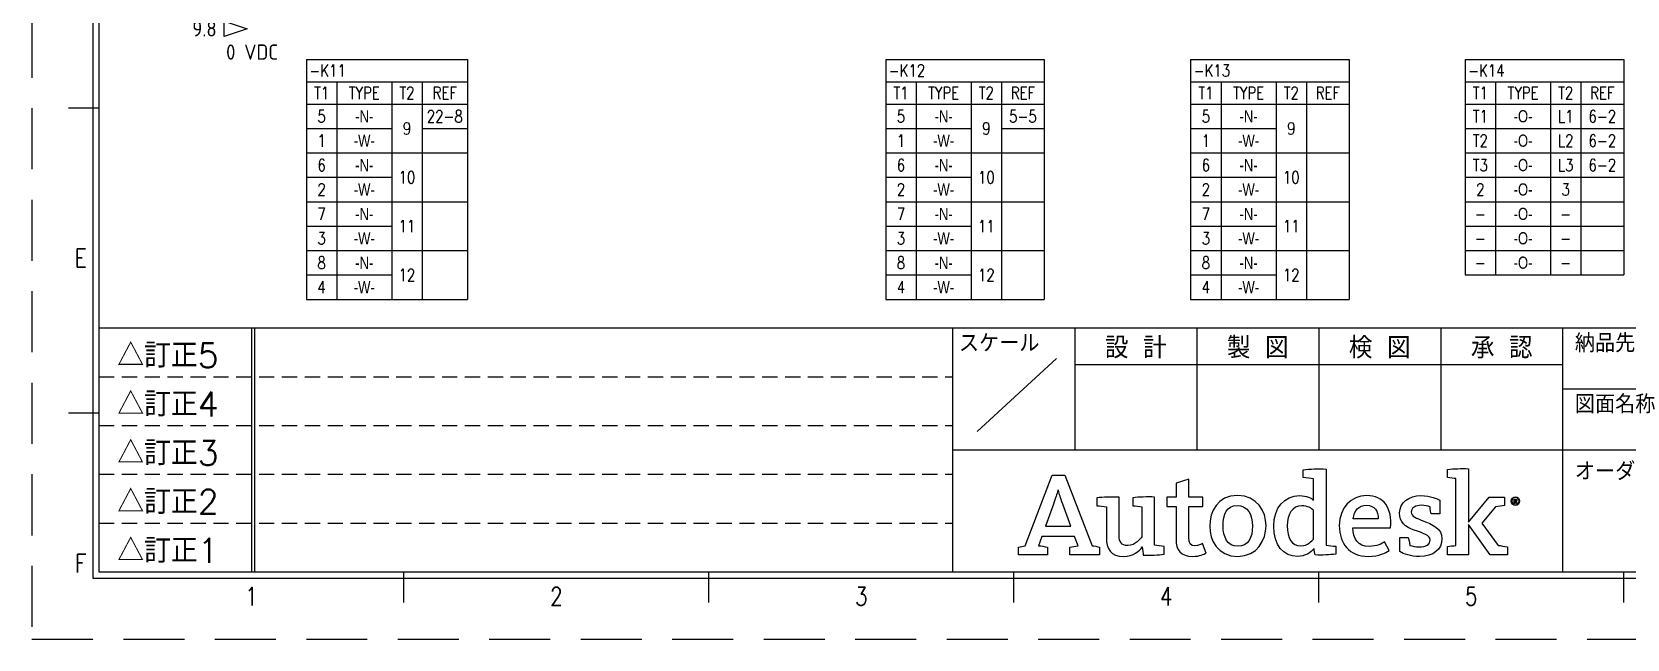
# Model space of a CAD drawing. Header units: millimetres. Extents: x 0 to 420, y 0 to 297.
# Drawn here: x 0 to 261.6, y 0 to 99.5 of the extents above; entities that cross this region are included whole.
import ezdxf
from ezdxf.enums import TextEntityAlignment as Align

# ---------------------------------------------------------------- set-up
doc = ezdxf.new("R2010")
doc.units = ezdxf.units.MM
doc.header["$LTSCALE"] = 10
doc.linetypes.add('DASHEDX2', pattern=[1.5, 1, -0.5])
doc.linetypes.add('HIDDEN', pattern=[0.375, 0.25, -0.125])
doc.layers.get('0').update_dxf_attribs({"linetype": 'CONTINUOUS'})
for name, color, linetype in [('COMMENT', 4, 'CONTINUOUS'), ('DESC', 150, 'CONTINUOUS'), ('HIDDEN', 7, 'HIDDEN'), ('LAYER_1', 160, 'CONTINUOUS'), ('MISC', 7, 'CONTINUOUS'), ('SYMS', 7, 'CONTINUOUS'), ('TITLE', 4, 'CONTINUOUS'), ('WIREREF_DEST', 52, 'CONTINUOUS'), ('XREF', 7, 'CONTINUOUS'), ('ZUWAKU', 7, 'CONTINUOUS')]:
    doc.layers.add(name, color=color, linetype=linetype)
doc.styles.get("Standard").update_dxf_attribs({"font": 'romans', "width": 0.8, "bigfont": 'extfont'})
doc.styles.add('WD_IEC', font='isocp2.shx', dxfattribs={"width": 0.9, "height": 4, "bigfont": 'extfont2.shx'})

# ---------------------------------------------------------------- blocks, each defined once
blk = doc.blocks.new('JIS_tblock_a3(L)')
at = {"layer": 'HIDDEN'}
for p, q in [((-398, 32), (-258, 32)), ((-398, 24), (-258, 24)), ((-398, 16), (-258, 16)), ((-398, 8), (-258, 8))]:
    blk.add_line(p, q, dxfattribs=at)
at = {"layer": 'ZUWAKU'}
for p, q in [((-398, 40), (0, 40)), ((-398, 40), (-398, 0)), ((-373, 40), (-373, 0)), ((-372.5, 40), (-372.5, 0)), ((-258, 0), (-258, 40)), ((-238, 40), (-238, 20)), ((-218, 40), (-218, 20)), ((-198, 40), (-198, 20)), ((-178, 40), (-178, 20)), ((-158, 0), (-158, 40)), ((-241, 35), (-254, 23)), ((-238, 34), (-158, 34)), ((-158, 30), (0, 30)), ((-258, 20), (-158, 20)), ((-158, 20), (0, 20)), ((-398, 0), (0, 0))]:
    blk.add_line(p, q, dxfattribs=at)
at = {"layer": 'TITLE'}
for tag, p, height in [('REVINFO51', (-370, 34), 3), ('ORDER2', (-139, 32.5), 5), ('REVINFO41', (-370, 26), 3), ('INFO1', (-139, 22.5), 5), ('SCALE0', (-247.5, 23), 3), ('REVINFO31', (-370, 18), 3), ('REVINFO21', (-370, 10), 3), ('ORDER1', (-136, 6), 5), ('REVINFO11', (-370, 2), 3)]:
    blk.add_attdef(tag, p, '', height=height, dxfattribs=at)
for tag, p in [('REVDATEY5', (-306, 34)), ('REVDATEM5', (-298, 34)), ('REVDATED5', (-290, 34)), ('REVDESIGN5', (-260, 34)), ('SCALE1', (-251, 29)), ('REVDATEY4', (-306, 26)), ('REVDATEM4', (-298, 26)), ('REVDATED4', (-290, 26)), ('REVDESIGN4', (-260, 26)), ('REVDATEY3', (-306, 18)), ('REVDATEM3', (-298, 18)), ('REVDATED3', (-290, 18)), ('REVDESIGN3', (-260, 18)), ('REVDATEY2', (-306, 10)), ('REVDATEM2', (-298, 10)), ('REVDATED2', (-290, 10)), ('REVDESIGN2', (-260, 10)), ('REVDATEY1', (-306, 2)), ('REVDATEM1', (-298, 2)), ('REVDATED1', (-290, 2)), ('REVDESIGN1', (-260, 2))]:
    blk.add_attdef(tag, text='', height=3, dxfattribs=at).set_placement(p, align=Align.RIGHT)
for tag, height, p in [('DESIGN1', 3, (-228, 27)), ('DESIGN2', 3, (-208, 27)), ('DESIGN3', 3, (-188, 27)), ('DESIGN4', 3, (-168, 27)), ('FILENAME0', 5, (-47.8, 25)), ('PAGE0', 3, (-10.3, 8.6))]:
    blk.add_attdef(tag, text='', height=height, dxfattribs=at).set_placement(p, align=Align.MIDDLE)
at = {"layer": 'TITLE', "flags": 1}
blk.add_attdef('LPAGE0', text='', height=3, dxfattribs=at).set_placement((-11, 3), align=Align.CENTER)
for tag, p in [('TYPE0', (-398, 0)), ('ORDER3', (-398, 0)), ('ORDER4', (-398, 0)), ('ORDER5', (-398, 0)), ('ORDER6', (-398, 0)), ('ORDER7', (-398, 0)), ('ORDER8', (-398, 0)), ('ORDER9', (-398, 0)), ('ORDER10', (-398, 0)), ('ORDER11', (-398, 0)), ('ORDER12', (-398, 0)), ('ORDER13', (-398, 0)), ('ORDER14', (-398, 0)), ('ORDER15', (-398, 0)), ('ORDER16', (-398, 0)), ('ORDER17', (-398, 0)), ('ORDER18', (-398, 0)), ('ORDER19', (-398, 0)), ('ORDER20', (-398, 0)), ('ORDER21', (-398, 0)), ('ORDER22', (-398, 0)), ('ORDER23', (-398, 0)), ('SCALETYPE0', (-398, 0)), ('DATEY1', (-398, 0)), ('DATEM1', (-398, 0)), ('DATED1', (-398, 0)), ('DATEY2', (-398, 0)), ('DATEM2', (-398, 0)), ('DATED2', (-398, 0)), ('BANNAME0', (-398, 0)), ('INFO3', (-398, 0)), ('INFO4', (-398, 0)), ('INFO5', (-398, 0)), ('INFO6', (-398, 0)), ('INFO7', (-398, 0)), ('INFO8', (-398, 0)), ('INFO9', (-398, 0)), ('INFO10', (-398, 0)), ('INFO11', (-398, 0)), ('INFO12', (-398, 0)), ('INFO13', (-398, 0)), ('INFO14', (-398, 0)), ('INFO15', (-398, 0)), ('INFO16', (-398, 0)), ('INFO17', (-398, 0)), ('INFO18', (-398, 0)), ('INFO19', (-398, 0)), ('INFO20', (-398, 0)), ('INFO21', (-398, 0)), ('INFO22', (-398, 0)), ('INFO23', (-398, 0)), ('INFO24', (-398, 0)), ('DATEY3', (-398, 0)), ('DATEM3', (-398, 0)), ('DATED3', (-398, 0)), ('DATEY4', (-398, 0)), ('DATEM4', (-398, 0)), ('DATED4', (-398, 0)), ('DATEY5', (-398, 0)), ('DATEM5', (-398, 0)), ('DATED5', (-398, 0)), ('DATEY6', (-398, 0)), ('DATEM6', (-398, 0)), ('DATED6', (-398, 0)), ('REFERENCETYPE0', (-398, 0)), ('INFO2', (-397.7, 0))]:
    blk.add_attdef(tag, p, '', height=3, dxfattribs=at)
at = {"layer": 'TITLE', "width": 0.8, "flags": 1}
for tag in ['REVINFO12', 'REVINFO13', 'REVINFO22', 'REVINFO23', 'REVINFO32', 'REVINFO33', 'REVINFO42', 'REVINFO43', 'REVINFO52', 'REVINFO53', 'REVINFO61', 'REVINFO62', 'REVINFO63', 'REVINFO71', 'REVINFO72', 'REVINFO73', 'REVINFO81', 'REVINFO82', 'REVINFO83', 'REVDESIGN6', 'REVDESIGN7', 'REVDESIGN8', 'REVDATEY6', 'REVDATEM6', 'REVDATED6', 'REVDATEY7', 'REVDATEM7', 'REVDATED7', 'REVDATEY8', 'REVDATEM8', 'REVDATED8']:
    blk.add_attdef(tag, (-398, 0), '', height=3, dxfattribs=at)
at = {"layer": 'TITLE', "flags": 1}
blk.add_attdef('PAPER0', text='', height=1, dxfattribs=at).set_placement((-3, -1), align=Align.TOP_RIGHT)
at = {"layer": 'ZUWAKU'}
for s, height, p in [('納品先', 3, (-156, 36)), ('△訂正5', 4, (-395, 33.5)), ('スケール', 3, (-257, 36)), ('△訂正4', 4, (-395, 25.5)), ('図面名称', 3, (-156, 26)), ('△訂正3', 4, (-395, 17.5)), ('オーダー番号', 3, (-156, 15)), ('△訂正2', 4, (-395, 9.5)), ('△訂正1', 4, (-395, 1.5))]:
    blk.add_text(s, height=height, dxfattribs=at).set_placement(p)
for s, p in [('設 計', (-228, 35)), ('製 図', (-208, 35)), ('検 図', (-188, 35)), ('承 認', (-168, 35))]:
    blk.add_text(s, height=3.5, dxfattribs=at).set_placement(p, align=Align.CENTER)
blk = doc.blocks.new('AI9-BLK2')
at = {"layer": 'LAYER_1', "color": 7}
blk.add_circle((0, 0), 2.03, dxfattribs=at)
blk.add_open_spline([(1.73, 0), (1.73, -1.02), (0.99, -1.75), (-0.01, -1.75), (-0.99, -1.75), (-1.73, -1.02), (-1.73, 0), (-1.73, 1.01), (-0.99, 1.75), (-0.01, 1.75), (0.99, 1.75), (1.73, 1.01), (1.73, 0)], degree=3, knots=[0, 0, 0, 0, 1, 1, 1, 2, 2, 2, 3, 3, 3, 4, 4, 4, 4], dxfattribs=at)
blk = doc.blocks.new('AI9-BLK1')
at = {"layer": 'LAYER_1', "color": 7}
for points, knots in [([(0.67, -1.05), (0.67, -1.05), (0.18, -0.36), (0.18, -0.36), (0.09, -0.24), (0.03, -0.15), (-0.06, -0.08), (0.29, -0.04), (0.5, 0.15), (0.5, 0.46), (0.5, 0.77), (0.28, 1.05), (-0.15, 1.05), (-0.15, 1.05), (-0.84, 1.05), (-0.84, 1.05), (-0.84, 1.05), (-0.84, -1.05), (-0.84, -1.05), (-0.84, -1.05), (-0.54, -1.05), (-0.54, -1.05), (-0.54, -1.05), (-0.54, -0.11), (-0.54, -0.11), (-0.37, -0.11), (-0.31, -0.16), (-0.2, -0.31), (-0.2, -0.31), (0.3, -1.05), (0.3, -1.05), (0.3, -1.05), (0.67, -1.05), (0.67, -1.05)], [0, 0, 0, 0, 1, 1, 1, 2, 2, 2, 3, 3, 3, 4, 4, 4, 5, 5, 5, 6, 6, 6, 7, 7, 7, 8, 8, 8, 9, 9, 9, 10, 10, 10, 11, 11, 11, 11]), ([(0.17, 0.46), (0.17, 0.16), (-0.08, 0.13), (-0.32, 0.13), (-0.32, 0.13), (-0.54, 0.13), (-0.54, 0.13), (-0.54, 0.13), (-0.54, 0.79), (-0.54, 0.79), (-0.54, 0.79), (-0.22, 0.79), (-0.22, 0.79), (0.06, 0.79), (0.17, 0.66), (0.17, 0.46)], [0, 0, 0, 0, 1, 1, 1, 2, 2, 2, 3, 3, 3, 4, 4, 4, 5, 5, 5, 5])]:
    blk.add_open_spline(points, degree=3, knots=knots, dxfattribs=at)
blk = doc.blocks.new('JIS_LOGO_BLOCK')
for points, knots in [([(50.45, 1.6), (50.43, 1.84), (50.42, 2.1), (50.42, 2.37), (50.42, 2.37), (50.42, 14.08), (50.42, 14.08), (49.17, 14.14), (47.76, 14.07), (46.66, 13.95), (46.66, 13.95), (46.66, 12.67), (46.66, 12.67), (47.23, 12.63), (47.87, 12.55), (48.34, 12.48), (48.34, 12.48), (48.34, 12.48), (48.34, 12.48), (48.34, 12.48), (48.34, 8.98), (48.34, 8.98), (47.99, 9.28), (47.3, 9.73), (46.05, 9.73), (43.64, 9.73), (41.83, 7.75), (41.83, 4.73), (41.83, 1.55), (43.4, -0.24), (45.73, -0.24), (47.01, -0.24), (47.87, 0.37), (48.44, 1.06), (48.46, 0.73), (48.56, 0.22), (48.64, 0), (49.8, -0.06), (50.99, 0.02), (52.01, 0.14), (52.01, 0.14), (52.01, 1.41), (52.01, 1.41), (51.51, 1.45), (50.9, 1.53), (50.45, 1.6)], [0, 0, 0, 0, 1, 1, 1, 2, 2, 2, 3, 3, 3, 4, 4, 4, 5, 5, 5, 6, 6, 6, 7, 7, 7, 8, 8, 8, 9, 9, 9, 10, 10, 10, 11, 11, 11, 12, 12, 12, 13, 13, 13, 14, 14, 14, 15, 15, 15, 15]), ([(78.65, 1.57), (78.65, 1.57), (75.95, 5.22), (75.95, 5.22), (75.95, 5.22), (78.18, 7.89), (78.18, 7.89), (78.64, 7.93), (79.3, 8), (79.69, 8.1), (79.69, 8.1), (79.69, 9.49), (79.69, 9.49), (79.69, 9.49), (77.16, 9.49), (77.16, 9.49), (77.16, 9.49), (73.79, 5.35), (73.79, 5.35), (73.79, 5.35), (73.79, 14.12), (73.79, 14.12), (72.64, 14.18), (71.38, 14.12), (70.34, 14.02), (70.34, 14.02), (70.34, 12.67), (70.34, 12.67), (70.82, 12.63), (71.33, 12.56), (71.71, 12.5), (71.71, 12.5), (71.71, 1.55), (71.71, 1.55), (71.24, 1.51), (70.76, 1.44), (70.32, 1.36), (70.32, 1.36), (70.32, 0), (70.32, 0), (70.32, 0), (73.79, 0), (73.79, 0), (73.79, 0), (73.79, 4.96), (73.79, 4.96), (73.79, 4.96), (77.34, 0), (77.34, 0), (77.34, 0), (80.14, 0), (80.14, 0), (80.14, 0), (80.14, 1.31), (80.14, 1.31), (79.61, 1.43), (79.08, 1.51), (78.65, 1.57)], [0, 0, 0, 0, 1, 1, 1, 2, 2, 2, 3, 3, 3, 4, 4, 4, 5, 5, 5, 6, 6, 6, 7, 7, 7, 8, 8, 8, 9, 9, 9, 10, 10, 10, 11, 11, 11, 12, 12, 12, 13, 13, 13, 14, 14, 14, 15, 15, 15, 16, 16, 16, 17, 17, 17, 18, 18, 18, 19, 19, 19, 19]), ([(12.07, 1.49), (12.07, 1.49), (7.57, 13.06), (7.57, 13.06), (7.57, 13.06), (5.51, 13.06), (5.51, 13.06), (5.51, 13.06), (1.1, 1.49), (1.1, 1.49), (0.75, 1.45), (0.31, 1.37), (0, 1.28), (0, 1.28), (0, 0), (0, 0), (0, 0), (4.71, 0), (4.71, 0), (4.71, 0), (4.71, 1.28), (4.71, 1.28), (4.26, 1.37), (3.73, 1.47), (3.25, 1.51), (3.25, 1.51), (3.8, 3.02), (3.8, 3.02), (3.8, 3.02), (9.18, 3.02), (9.18, 3.02), (9.18, 3.02), (9.74, 1.49), (9.74, 1.49), (9.26, 1.45), (8.84, 1.37), (8.4, 1.28), (8.4, 1.28), (8.4, 0), (8.4, 0), (8.4, 0), (13.27, 0), (13.27, 0), (13.27, 0), (13.27, 1.28), (13.27, 1.28), (12.99, 1.35), (12.34, 1.49), (12.07, 1.49)], [0, 0, 0, 0, 1, 1, 1, 2, 2, 2, 3, 3, 3, 4, 4, 4, 5, 5, 5, 6, 6, 6, 7, 7, 7, 8, 8, 8, 9, 9, 9, 10, 10, 10, 11, 11, 11, 12, 12, 12, 13, 13, 13, 14, 14, 14, 15, 15, 15, 16, 16, 16, 16]), ([(4.4, 4.74), (4.4, 4.74), (5.71, 8.34), (5.71, 8.34), (6.1, 9.42), (6.24, 9.89), (6.45, 10.59), (6.45, 10.59), (6.49, 10.59), (6.49, 10.59), (6.71, 9.91), (6.84, 9.44), (7.24, 8.34), (7.24, 8.34), (8.54, 4.74), (8.54, 4.74), (8.54, 4.74), (4.4, 4.74), (4.4, 4.74)], [0, 0, 0, 0, 1, 1, 1, 2, 2, 2, 3, 3, 3, 4, 4, 4, 5, 5, 5, 6, 6, 6, 6]), ([(24.28, 7.91), (24.28, 7.91), (24.28, 9.49), (24.28, 9.49), (24.28, 9.49), (25.81, 9.49), (25.81, 9.49), (25.81, 9.49), (25.81, 11.77), (25.81, 11.77), (25.81, 11.77), (27.89, 12.43), (27.89, 12.43), (27.89, 12.43), (27.89, 9.49), (27.89, 9.49), (27.89, 9.49), (30.19, 9.49), (30.19, 9.49), (30.19, 9.49), (30.19, 7.91), (30.19, 7.91), (30.19, 7.91), (27.89, 7.91), (27.89, 7.91), (27.89, 7.91), (27.89, 2.86), (27.89, 2.86), (27.89, 1.92), (28.15, 1.49), (28.91, 1.49), (29.48, 1.49), (29.99, 1.77), (30.17, 1.88), (30.17, 1.88), (30.76, 0.31), (30.76, 0.31), (30.41, 0.12), (29.66, -0.24), (28.54, -0.24), (26.6, -0.24), (25.81, 0.82), (25.81, 2.53), (25.81, 2.53), (25.81, 7.91), (25.81, 7.91), (25.81, 7.91), (24.28, 7.91), (24.28, 7.91)], [0, 0, 0, 0, 1, 1, 1, 2, 2, 2, 3, 3, 3, 4, 4, 4, 5, 5, 5, 6, 6, 6, 7, 7, 7, 8, 8, 8, 9, 9, 9, 10, 10, 10, 11, 11, 11, 12, 12, 12, 13, 13, 13, 14, 14, 14, 15, 15, 15, 16, 16, 16, 16]), ([(20.45, -0.02), (20.4, 0.22), (20.3, 0.88), (20.28, 1.31), (19.81, 0.69), (18.83, -0.25), (17.22, -0.25), (15.16, -0.25), (14.39, 1.08), (14.39, 2.77), (14.39, 2.77), (14.39, 7.87), (14.39, 7.87), (13.92, 7.94), (13.29, 8.02), (12.8, 8.06), (12.8, 8.06), (12.8, 9.36), (12.8, 9.36), (13.82, 9.46), (15.22, 9.53), (16.47, 9.47), (16.47, 9.47), (16.47, 3.2), (16.47, 3.2), (16.47, 2.14), (16.85, 1.53), (17.92, 1.53), (19.12, 1.53), (20.02, 2.71), (20.22, 2.96), (20.22, 2.96), (20.22, 7.89), (20.22, 7.89), (19.81, 7.94), (19.22, 8.02), (18.73, 8.06), (18.73, 8.06), (18.73, 9.36), (18.73, 9.36), (19.75, 9.49), (21.1, 9.53), (22.3, 9.49), (22.3, 9.49), (22.3, 1.59), (22.3, 1.59), (22.75, 1.51), (23.36, 1.43), (23.87, 1.39), (23.87, 1.39), (23.87, 0.12), (23.87, 0.12), (22.87, 0), (21.59, -0.08), (20.45, -0.02)], [0, 0, 0, 0, 1, 1, 1, 2, 2, 2, 3, 3, 3, 4, 4, 4, 5, 5, 5, 6, 6, 6, 7, 7, 7, 8, 8, 8, 9, 9, 9, 10, 10, 10, 11, 11, 11, 12, 12, 12, 13, 13, 13, 14, 14, 14, 15, 15, 15, 16, 16, 16, 17, 17, 17, 18, 18, 18, 18]), ([(35.92, -0.24), (32.64, -0.24), (31.33, 2.39), (31.33, 4.73), (31.33, 7.06), (32.6, 9.73), (35.88, 9.73), (39.14, 9.73), (40.57, 7.12), (40.57, 4.79), (40.57, 2.47), (39.18, -0.24), (35.92, -0.24)], [0, 0, 0, 0, 1, 1, 1, 2, 2, 2, 3, 3, 3, 4, 4, 4, 4]), ([(35.84, 8.1), (34.15, 8.1), (33.53, 6.67), (33.53, 4.79), (33.53, 2.9), (34.25, 1.41), (35.94, 1.41), (37.65, 1.41), (38.35, 2.82), (38.35, 4.73), (38.35, 6.61), (37.55, 8.1), (35.84, 8.1)], [0, 0, 0, 0, 1, 1, 1, 2, 2, 2, 3, 3, 3, 4, 4, 4, 4]), ([(48.34, 2.61), (48.11, 2.3), (47.38, 1.49), (46.3, 1.49), (44.73, 1.49), (44.05, 2.79), (44.05, 4.75), (44.05, 6.73), (44.89, 8.04), (46.42, 8.04), (47.42, 8.04), (47.97, 7.65), (48.34, 7.32), (48.34, 7.32), (48.34, 2.61), (48.34, 2.61)], [0, 0, 0, 0, 1, 1, 1, 2, 2, 2, 3, 3, 3, 4, 4, 4, 5, 5, 5, 5]), ([(57.47, 1.39), (58.78, 1.39), (59.59, 1.88), (60.02, 2.14), (60.02, 2.14), (60.74, 0.71), (60.74, 0.71), (60.19, 0.37), (59.17, -0.24), (57.33, -0.24), (54.23, -0.24), (52.58, 1.88), (52.58, 4.81), (52.58, 7.71), (54.49, 9.73), (57.07, 9.73), (59.86, 9.73), (61.29, 7.71), (61, 4.43), (61, 4.43), (54.78, 4.43), (54.78, 4.43), (54.88, 2.71), (55.66, 1.39), (57.47, 1.39)], [0, 0, 0, 0, 1, 1, 1, 2, 2, 2, 3, 3, 3, 4, 4, 4, 5, 5, 5, 6, 6, 6, 7, 7, 7, 8, 8, 8, 8]), ([(58.98, 5.92), (58.94, 7.12), (58.43, 8.14), (57.04, 8.14), (55.76, 8.14), (55.05, 7.28), (54.84, 5.92), (54.84, 5.92), (58.98, 5.92), (58.98, 5.92)], [0, 0, 0, 0, 1, 1, 1, 2, 2, 2, 3, 3, 3, 3]), ([(66.3, 5.61), (65.23, 6.03), (64.39, 6.28), (64.39, 7.03), (64.39, 7.74), (65.1, 8.14), (66.04, 8.14), (66.57, 8.14), (67.08, 8.04), (67.47, 7.9), (67.52, 7.5), (67.57, 6.89), (67.66, 6.72), (67.66, 6.72), (69.04, 6.72), (69.04, 6.72), (69.04, 6.72), (69.04, 8.96), (69.04, 8.96), (68.66, 9.19), (67.59, 9.73), (65.96, 9.73), (63.94, 9.73), (62.47, 8.56), (62.47, 6.88), (62.47, 5.37), (63.41, 4.59), (64.85, 4.08), (66.31, 3.56), (67.46, 3.2), (67.46, 2.46), (67.46, 1.74), (66.85, 1.32), (65.63, 1.32), (65.13, 1.32), (64.51, 1.42), (64.13, 1.56), (64.07, 2.01), (63.98, 2.69), (63.88, 2.87), (63.88, 2.87), (62.51, 2.87), (62.51, 2.87), (62.51, 2.87), (62.51, 0.55), (62.51, 0.55), (62.51, 0.55), (62.51, 0.55), (62.51, 0.55), (63.11, 0.16), (64.28, -0.26), (65.76, -0.26), (68, -0.26), (69.42, 0.88), (69.42, 2.68), (69.42, 4.29), (67.84, 5.01), (66.3, 5.61)], [0, 0, 0, 0, 1, 1, 1, 2, 2, 2, 3, 3, 3, 4, 4, 4, 5, 5, 5, 6, 6, 6, 7, 7, 7, 8, 8, 8, 9, 9, 9, 10, 10, 10, 11, 11, 11, 12, 12, 12, 13, 13, 13, 14, 14, 14, 15, 15, 15, 16, 16, 16, 17, 17, 17, 18, 18, 18, 19, 19, 19, 19])]:
    blk.add_open_spline(points, degree=3, knots=knots)
at = {"xscale": 0.342899999999986, "yscale": 0.342899999999986, "zscale": 0.342899999999986}
for name, p in [('AI9-BLK2', (81.46, 8.8)), ('AI9-BLK1', (81.53, 8.8))]:
    blk.add_blockref(name, p, dxfattribs=at)
blk = doc.blocks.new('HA1D3')
blk.add_lwpolyline([(0, 0), (-3.75, -1.25), (-3.75, 1.25)], close=True)
at = {"style": 'WD_IEC', "flags": 1}
blk.add_attdef('SIGCODE', text='', height=1, dxfattribs=at).set_placement((-2.5, 1.8), align=Align.RIGHT)
at = {"style": 'WD_IEC'}
for tag, p, height, flags in [('WIRENO', (1.25, 1), 2.5, 8), ('X1TERM01', (0, 0), 0.32, 1)]:
    blk.add_attdef(tag, p, '', height=height, dxfattribs=dict(at, flags=flags))
blk.add_attdef('XREF', text='', height=2.5, dxfattribs=at).set_placement((-5, 0), align=Align.MIDDLE_RIGHT)
blk.add_attdef('DESC1', text='', height=2.5, dxfattribs=at).set_placement((1.25, -1), align=Align.TOP_LEFT)
blk = doc.blocks.new('JIS_border_a3(L)')
at = {"layer": 'ZUWAKU', "color": 5, "linetype": 'DASHEDX2'}
for p, q in [((0, 297), (0, 0)), ((0, 0), (420, 0))]:
    blk.add_line(p, q, dxfattribs=at)
at = {"layer": 'ZUWAKU', "color": 5}
for p, q in [((10, 287), (10, 10)), ((11, 286), (11, 11)), ((11, 11), (409, 11)), ((10, 10), (410, 10))]:
    blk.add_line(p, q, dxfattribs=at)
at = {"layer": 'ZUWAKU'}
for p, q in [((11, 87), (6, 87)), ((11, 37), (6, 37)), ((61, 6), (61, 11)), ((111, 6), (111, 11)), ((161, 6), (161, 11)), ((211, 6), (211, 11)), ((261, 6), (261, 11))]:
    blk.add_line(p, q, dxfattribs=at)
at = {"layer": 'COMMENT', "width": 0.8}
for s, p in [('E', (8, 62.43)), ('F', (8, 12.43)), ('1', (36, 7)), ('2', (86, 7)), ('3', (136, 7)), ('4', (186, 7)), ('5', (236, 7))]:
    blk.add_text(s, height=3, dxfattribs=at).set_placement(p, align=Align.MIDDLE)
blk = doc.blocks.new('*T16')
at = {"layer": 'MISC', "color": 0, "lineweight": -2}
for p, q in [((0, 0), (5, 0)), ((0, 0), (0, -3.67)), ((5, 0), (14, 0)), ((14, 0), (19, 0)), ((19, 0), (26, 0)), ((26, 0), (26, -3.67)), ((0, -3.67), (5, -3.67)), ((0, -3.67), (0, -7.33)), ((5, -3.67), (14, -3.67)), ((5, -3.67), (5, -7.33)), ((14, -3.67), (19, -3.67)), ((14, -3.67), (14, -7.33)), ((19, -3.67), (26, -3.67)), ((19, -3.67), (19, -7.33)), ((26, -3.67), (26, -7.33)), ((0, -7.33), (5, -7.33)), ((0, -7.33), (0, -11.33)), ((5, -7.33), (14, -7.33)), ((5, -7.33), (5, -11.33)), ((14, -7.33), (19, -7.33)), ((14, -7.33), (14, -11.33)), ((19, -7.33), (26, -7.33)), ((19, -7.33), (19, -11.33)), ((26, -7.33), (26, -11.33)), ((0, -11.33), (5, -11.33)), ((0, -11.33), (0, -15.33)), ((5, -11.33), (14, -11.33)), ((5, -11.33), (5, -15.33)), ((14, -11.33), (14, -15.33)), ((19, -11.33), (26, -11.33)), ((19, -11.33), (19, -15.33)), ((26, -11.33), (26, -15.33)), ((0, -15.33), (5, -15.33)), ((0, -15.33), (0, -19.33)), ((5, -15.33), (14, -15.33)), ((5, -15.33), (5, -19.33)), ((14, -15.33), (19, -15.33)), ((14, -15.33), (14, -19.33)), ((19, -15.33), (26, -15.33)), ((19, -15.33), (19, -19.33)), ((26, -15.33), (26, -19.33)), ((0, -19.33), (5, -19.33)), ((0, -19.33), (0, -23.33)), ((5, -19.33), (14, -19.33)), ((5, -19.33), (5, -23.33)), ((14, -19.33), (14, -23.33)), ((19, -19.33), (19, -23.33)), ((26, -19.33), (26, -23.33)), ((0, -23.33), (5, -23.33)), ((0, -23.33), (0, -27.33)), ((5, -23.33), (14, -23.33)), ((5, -23.33), (5, -27.33)), ((14, -23.33), (19, -23.33)), ((14, -23.33), (14, -27.33)), ((19, -23.33), (26, -23.33)), ((19, -23.33), (19, -27.33)), ((26, -23.33), (26, -27.33)), ((0, -27.33), (5, -27.33)), ((0, -27.33), (0, -31.33)), ((5, -27.33), (14, -27.33)), ((5, -27.33), (5, -31.33)), ((14, -27.33), (14, -31.33)), ((19, -27.33), (19, -31.33)), ((26, -27.33), (26, -31.33)), ((0, -31.33), (5, -31.33)), ((0, -31.33), (0, -35.33)), ((5, -31.33), (14, -31.33)), ((5, -31.33), (5, -35.33)), ((14, -31.33), (19, -31.33)), ((14, -31.33), (14, -35.33)), ((19, -31.33), (26, -31.33)), ((19, -31.33), (19, -35.33)), ((26, -31.33), (26, -35.33)), ((0, -35.33), (5, -35.33)), ((0, -35.33), (0, -39.33)), ((5, -35.33), (14, -35.33)), ((5, -35.33), (5, -39.33)), ((14, -35.33), (14, -39.33)), ((19, -35.33), (19, -39.33)), ((26, -35.33), (26, -39.33)), ((0, -39.33), (5, -39.33)), ((5, -39.33), (14, -39.33)), ((14, -39.33), (19, -39.33)), ((19, -39.33), (26, -39.33))]:
    blk.add_line(p, q, dxfattribs=at)
at = {"layer": 'MISC', "color": 0, "char_height": 2}
for s, insert, width, attachment_point in [('-K12', (0.5, -1.83), 25, 4), ('T1', (2.5, -5.5), 4, 5), ('TYPE', (9.5, -5.5), 8, 5), ('T2', (16.5, -5.5), 4, 5), ('REF', (22.5, -5.5), 6, 5), ('5', (2.5, -9.33), 4, 5), ('{\\Facaderef.shx|c0;-N-}', (9.5, -9.33), 8, 5), ('9', (16.5, -11.33), 4, 5), ('5-5', (22.5, -9.33), 6, 5), ('1', (2.5, -13.33), 4, 5), ('{\\Facaderef.shx|c0;-W-}', (9.5, -13.33), 8, 5), ('6', (2.5, -17.33), 4, 5), ('{\\Facaderef.shx|c0;-N-}', (9.5, -17.33), 8, 5), ('2', (2.5, -21.33), 4, 5), ('{\\Facaderef.shx|c0;-W-}', (9.5, -21.33), 8, 5), ('10', (16.5, -19.33), 4, 5), ('7', (2.5, -25.33), 4, 5), ('{\\Facaderef.shx|c0;-N-}', (9.5, -25.33), 8, 5), ('3', (2.5, -29.33), 4, 5), ('{\\Facaderef.shx|c0;-W-}', (9.5, -29.33), 8, 5), ('11', (16.5, -27.33), 4, 5), ('8', (2.5, -33.33), 4, 5), ('{\\Facaderef.shx|c0;-N-}', (9.5, -33.33), 8, 5), ('4', (2.5, -37.33), 4, 5), ('{\\Facaderef.shx|c0;-W-}', (9.5, -37.33), 8, 5), ('12', (16.5, -35.33), 4, 5)]:
    blk.add_mtext(s, dxfattribs=dict(at, insert=insert, width=width, attachment_point=attachment_point))
blk = doc.blocks.new('*T17')
at = {"layer": 'MISC', "color": 0, "lineweight": -2}
for p, q in [((0, 0), (5, 0)), ((0, 0), (0, -3.67)), ((5, 0), (14, 0)), ((14, 0), (19, 0)), ((19, 0), (26, 0)), ((26, 0), (26, -3.67)), ((0, -3.67), (5, -3.67)), ((0, -3.67), (0, -7.33)), ((5, -3.67), (14, -3.67)), ((5, -3.67), (5, -7.33)), ((14, -3.67), (19, -3.67)), ((14, -3.67), (14, -7.33)), ((19, -3.67), (26, -3.67)), ((19, -3.67), (19, -7.33)), ((26, -3.67), (26, -7.33)), ((0, -7.33), (5, -7.33)), ((0, -7.33), (0, -11.33)), ((5, -7.33), (14, -7.33)), ((5, -7.33), (5, -11.33)), ((14, -7.33), (19, -7.33)), ((14, -7.33), (14, -11.33)), ((19, -7.33), (26, -7.33)), ((19, -7.33), (19, -11.33)), ((26, -7.33), (26, -11.33)), ((0, -11.33), (5, -11.33)), ((0, -11.33), (0, -15.33)), ((5, -11.33), (14, -11.33)), ((5, -11.33), (5, -15.33)), ((14, -11.33), (14, -15.33)), ((19, -11.33), (19, -15.33)), ((26, -11.33), (26, -15.33)), ((0, -15.33), (5, -15.33)), ((0, -15.33), (0, -19.33)), ((5, -15.33), (14, -15.33)), ((5, -15.33), (5, -19.33)), ((14, -15.33), (19, -15.33)), ((14, -15.33), (14, -19.33)), ((19, -15.33), (26, -15.33)), ((19, -15.33), (19, -19.33)), ((26, -15.33), (26, -19.33)), ((0, -19.33), (5, -19.33)), ((0, -19.33), (0, -23.33)), ((5, -19.33), (14, -19.33)), ((5, -19.33), (5, -23.33)), ((14, -19.33), (14, -23.33)), ((19, -19.33), (19, -23.33)), ((26, -19.33), (26, -23.33)), ((0, -23.33), (5, -23.33)), ((0, -23.33), (0, -27.33)), ((5, -23.33), (14, -23.33)), ((5, -23.33), (5, -27.33)), ((14, -23.33), (19, -23.33)), ((14, -23.33), (14, -27.33)), ((19, -23.33), (26, -23.33)), ((19, -23.33), (19, -27.33)), ((26, -23.33), (26, -27.33)), ((0, -27.33), (5, -27.33)), ((0, -27.33), (0, -31.33)), ((5, -27.33), (14, -27.33)), ((5, -27.33), (5, -31.33)), ((14, -27.33), (14, -31.33)), ((19, -27.33), (19, -31.33)), ((26, -27.33), (26, -31.33)), ((0, -31.33), (5, -31.33)), ((0, -31.33), (0, -35.33)), ((5, -31.33), (14, -31.33)), ((5, -31.33), (5, -35.33)), ((14, -31.33), (19, -31.33)), ((14, -31.33), (14, -35.33)), ((19, -31.33), (26, -31.33)), ((19, -31.33), (19, -35.33)), ((26, -31.33), (26, -35.33)), ((0, -35.33), (5, -35.33)), ((0, -35.33), (0, -39.33)), ((5, -35.33), (14, -35.33)), ((5, -35.33), (5, -39.33)), ((14, -35.33), (14, -39.33)), ((19, -35.33), (19, -39.33)), ((26, -35.33), (26, -39.33)), ((0, -39.33), (5, -39.33)), ((5, -39.33), (14, -39.33)), ((14, -39.33), (19, -39.33)), ((19, -39.33), (26, -39.33))]:
    blk.add_line(p, q, dxfattribs=at)
at = {"layer": 'MISC', "color": 0, "char_height": 2}
for s, insert, width, attachment_point in [('-K13', (0.5, -1.83), 25, 4), ('T1', (2.5, -5.5), 4, 5), ('TYPE', (9.5, -5.5), 8, 5), ('T2', (16.5, -5.5), 4, 5), ('REF', (22.5, -5.5), 6, 5), ('5', (2.5, -9.33), 4, 5), ('{\\Facaderef.shx|c0;-N-}', (9.5, -9.33), 8, 5), ('9', (16.5, -11.33), 4, 5), ('1', (2.5, -13.33), 4, 5), ('{\\Facaderef.shx|c0;-W-}', (9.5, -13.33), 8, 5), ('6', (2.5, -17.33), 4, 5), ('{\\Facaderef.shx|c0;-N-}', (9.5, -17.33), 8, 5), ('2', (2.5, -21.33), 4, 5), ('{\\Facaderef.shx|c0;-W-}', (9.5, -21.33), 8, 5), ('10', (16.5, -19.33), 4, 5), ('7', (2.5, -25.33), 4, 5), ('{\\Facaderef.shx|c0;-N-}', (9.5, -25.33), 8, 5), ('3', (2.5, -29.33), 4, 5), ('{\\Facaderef.shx|c0;-W-}', (9.5, -29.33), 8, 5), ('11', (16.5, -27.33), 4, 5), ('8', (2.5, -33.33), 4, 5), ('{\\Facaderef.shx|c0;-N-}', (9.5, -33.33), 8, 5), ('4', (2.5, -37.33), 4, 5), ('{\\Facaderef.shx|c0;-W-}', (9.5, -37.33), 8, 5), ('12', (16.5, -35.33), 4, 5)]:
    blk.add_mtext(s, dxfattribs=dict(at, insert=insert, width=width, attachment_point=attachment_point))
blk = doc.blocks.new('*T18')
at = {"layer": 'MISC', "color": 0, "lineweight": -2}
for p, q in [((0, 0), (5, 0)), ((0, 0), (0, -3.67)), ((5, 0), (14, 0)), ((14, 0), (19, 0)), ((19, 0), (26.4, 0)), ((26.4, 0), (26.4, -3.67)), ((0, -3.67), (5, -3.67)), ((0, -3.67), (0, -7.33)), ((5, -3.67), (14, -3.67)), ((5, -3.67), (5, -7.33)), ((14, -3.67), (19, -3.67)), ((14, -3.67), (14, -7.33)), ((19, -3.67), (26.4, -3.67)), ((19, -3.67), (19, -7.33)), ((26.4, -3.67), (26.4, -7.33)), ((0, -7.33), (5, -7.33)), ((0, -7.33), (0, -11.33)), ((5, -7.33), (14, -7.33)), ((5, -7.33), (5, -11.33)), ((14, -7.33), (19, -7.33)), ((14, -7.33), (14, -11.33)), ((19, -7.33), (26.4, -7.33)), ((19, -7.33), (19, -11.33)), ((26.4, -7.33), (26.4, -11.33)), ((0, -11.33), (5, -11.33)), ((0, -11.33), (0, -15.33)), ((5, -11.33), (14, -11.33)), ((5, -11.33), (5, -15.33)), ((14, -11.33), (14, -15.33)), ((19, -11.33), (26.4, -11.33)), ((19, -11.33), (19, -15.33)), ((26.4, -11.33), (26.4, -15.33)), ((0, -15.33), (5, -15.33)), ((0, -15.33), (0, -19.33)), ((5, -15.33), (14, -15.33)), ((5, -15.33), (5, -19.33)), ((14, -15.33), (19, -15.33)), ((14, -15.33), (14, -19.33)), ((19, -15.33), (26.4, -15.33)), ((19, -15.33), (19, -19.33)), ((26.4, -15.33), (26.4, -19.33)), ((0, -19.33), (5, -19.33)), ((0, -19.33), (0, -23.33)), ((5, -19.33), (14, -19.33)), ((5, -19.33), (5, -23.33)), ((14, -19.33), (14, -23.33)), ((19, -19.33), (19, -23.33)), ((26.4, -19.33), (26.4, -23.33)), ((0, -23.33), (5, -23.33)), ((0, -23.33), (0, -27.33)), ((5, -23.33), (14, -23.33)), ((5, -23.33), (5, -27.33)), ((14, -23.33), (19, -23.33)), ((14, -23.33), (14, -27.33)), ((19, -23.33), (26.4, -23.33)), ((19, -23.33), (19, -27.33)), ((26.4, -23.33), (26.4, -27.33)), ((0, -27.33), (5, -27.33)), ((0, -27.33), (0, -31.33)), ((5, -27.33), (14, -27.33)), ((5, -27.33), (5, -31.33)), ((14, -27.33), (14, -31.33)), ((19, -27.33), (19, -31.33)), ((26.4, -27.33), (26.4, -31.33)), ((0, -31.33), (5, -31.33)), ((0, -31.33), (0, -35.33)), ((5, -31.33), (14, -31.33)), ((5, -31.33), (5, -35.33)), ((14, -31.33), (19, -31.33)), ((14, -31.33), (14, -35.33)), ((19, -31.33), (26.4, -31.33)), ((19, -31.33), (19, -35.33)), ((26.4, -31.33), (26.4, -35.33)), ((0, -35.33), (5, -35.33)), ((0, -35.33), (0, -39.33)), ((5, -35.33), (14, -35.33)), ((5, -35.33), (5, -39.33)), ((14, -35.33), (14, -39.33)), ((19, -35.33), (19, -39.33)), ((26.4, -35.33), (26.4, -39.33)), ((0, -39.33), (5, -39.33)), ((5, -39.33), (14, -39.33)), ((14, -39.33), (19, -39.33)), ((19, -39.33), (26.4, -39.33))]:
    blk.add_line(p, q, dxfattribs=at)
at = {"layer": 'MISC', "color": 0, "char_height": 2}
for s, insert, width, attachment_point in [('-K11', (0.5, -1.83), 25.4, 4), ('T1', (2.5, -5.5), 4, 5), ('TYPE', (9.5, -5.5), 8, 5), ('T2', (16.5, -5.5), 4, 5), ('REF', (22.7, -5.5), 6.4, 5), ('5', (2.5, -9.33), 4, 5), ('{\\Facaderef.shx|c0;-N-}', (9.5, -9.33), 8, 5), ('9', (16.5, -11.33), 4, 5), ('22-8', (22.7, -9.33), 6.4, 5), ('1', (2.5, -13.33), 4, 5), ('{\\Facaderef.shx|c0;-W-}', (9.5, -13.33), 8, 5), ('6', (2.5, -17.33), 4, 5), ('{\\Facaderef.shx|c0;-N-}', (9.5, -17.33), 8, 5), ('2', (2.5, -21.33), 4, 5), ('{\\Facaderef.shx|c0;-W-}', (9.5, -21.33), 8, 5), ('10', (16.5, -19.33), 4, 5), ('7', (2.5, -25.33), 4, 5), ('{\\Facaderef.shx|c0;-N-}', (9.5, -25.33), 8, 5), ('3', (2.5, -29.33), 4, 5), ('{\\Facaderef.shx|c0;-W-}', (9.5, -29.33), 8, 5), ('11', (16.5, -27.33), 4, 5), ('8', (2.5, -33.33), 4, 5), ('{\\Facaderef.shx|c0;-N-}', (9.5, -33.33), 8, 5), ('4', (2.5, -37.33), 4, 5), ('{\\Facaderef.shx|c0;-W-}', (9.5, -37.33), 8, 5), ('12', (16.5, -35.33), 4, 5)]:
    blk.add_mtext(s, dxfattribs=dict(at, insert=insert, width=width, attachment_point=attachment_point))
blk = doc.blocks.new('*T19')
at = {"layer": 'MISC', "color": 0, "lineweight": -2}
for p, q in [((0, 0), (5, 0)), ((0, 0), (0, -3.67)), ((5, 0), (14, 0)), ((14, 0), (19, 0)), ((19, 0), (26, 0)), ((26, 0), (26, -3.67)), ((0, -3.67), (5, -3.67)), ((0, -3.67), (0, -7.33)), ((5, -3.67), (14, -3.67)), ((5, -3.67), (5, -7.33)), ((14, -3.67), (19, -3.67)), ((14, -3.67), (14, -7.33)), ((19, -3.67), (26, -3.67)), ((19, -3.67), (19, -7.33)), ((26, -3.67), (26, -7.33)), ((0, -7.33), (5, -7.33)), ((0, -7.33), (0, -11.33)), ((5, -7.33), (14, -7.33)), ((5, -7.33), (5, -11.33)), ((14, -7.33), (19, -7.33)), ((14, -7.33), (14, -11.33)), ((19, -7.33), (26, -7.33)), ((19, -7.33), (19, -11.33)), ((26, -7.33), (26, -11.33)), ((0, -11.33), (5, -11.33)), ((0, -11.33), (0, -15.33)), ((5, -11.33), (14, -11.33)), ((5, -11.33), (5, -15.33)), ((14, -11.33), (19, -11.33)), ((14, -11.33), (14, -15.33)), ((19, -11.33), (26, -11.33)), ((19, -11.33), (19, -15.33)), ((26, -11.33), (26, -15.33)), ((0, -15.33), (5, -15.33)), ((0, -15.33), (0, -19.33)), ((5, -15.33), (14, -15.33)), ((5, -15.33), (5, -19.33)), ((14, -15.33), (19, -15.33)), ((14, -15.33), (14, -19.33)), ((19, -15.33), (26, -15.33)), ((19, -15.33), (19, -19.33)), ((26, -15.33), (26, -19.33)), ((0, -19.33), (5, -19.33)), ((0, -19.33), (0, -23.33)), ((5, -19.33), (14, -19.33)), ((5, -19.33), (5, -23.33)), ((14, -19.33), (19, -19.33)), ((14, -19.33), (14, -23.33)), ((19, -19.33), (26, -19.33)), ((19, -19.33), (19, -23.33)), ((26, -19.33), (26, -23.33)), ((0, -23.33), (5, -23.33)), ((0, -23.33), (0, -27.33)), ((5, -23.33), (14, -23.33)), ((5, -23.33), (5, -27.33)), ((14, -23.33), (19, -23.33)), ((14, -23.33), (14, -27.33)), ((19, -23.33), (26, -23.33)), ((19, -23.33), (19, -27.33)), ((26, -23.33), (26, -27.33)), ((0, -27.33), (5, -27.33)), ((0, -27.33), (0, -31.33)), ((5, -27.33), (14, -27.33)), ((5, -27.33), (5, -31.33)), ((14, -27.33), (19, -27.33)), ((14, -27.33), (14, -31.33)), ((19, -27.33), (26, -27.33)), ((19, -27.33), (19, -31.33)), ((26, -27.33), (26, -31.33)), ((0, -31.33), (5, -31.33)), ((0, -31.33), (0, -35.33)), ((5, -31.33), (14, -31.33)), ((5, -31.33), (5, -35.33)), ((14, -31.33), (19, -31.33)), ((14, -31.33), (14, -35.33)), ((19, -31.33), (26, -31.33)), ((19, -31.33), (19, -35.33)), ((26, -31.33), (26, -35.33)), ((0, -35.33), (5, -35.33)), ((5, -35.33), (14, -35.33)), ((14, -35.33), (19, -35.33)), ((19, -35.33), (26, -35.33))]:
    blk.add_line(p, q, dxfattribs=at)
at = {"layer": 'MISC', "color": 0, "char_height": 2}
for s, insert, width, attachment_point in [('-K14', (0.5, -1.83), 25, 4), ('T1', (2.5, -5.5), 4, 5), ('TYPE', (9.5, -5.5), 8, 5), ('T2', (16.5, -5.5), 4, 5), ('REF', (22.5, -5.5), 6, 5), ('T1', (2.5, -9.33), 4, 5), ('{\\Facaderef.shx|c0;-O-}', (9.5, -9.33), 8, 5), ('L1', (16.5, -9.33), 4, 5), ('6-2', (22.5, -9.33), 6, 5), ('T2', (2.5, -13.33), 4, 5), ('{\\Facaderef.shx|c0;-O-}', (9.5, -13.33), 8, 5), ('L2', (16.5, -13.33), 4, 5), ('6-2', (22.5, -13.33), 6, 5), ('T3', (2.5, -17.33), 4, 5), ('{\\Facaderef.shx|c0;-O-}', (9.5, -17.33), 8, 5), ('L3', (16.5, -17.33), 4, 5), ('6-2', (22.5, -17.33), 6, 5), ('2', (2.5, -21.33), 4, 5), ('{\\Facaderef.shx|c0;-O-}', (9.5, -21.33), 8, 5), ('3', (16.5, -21.33), 4, 5), ('-', (2.5, -25.33), 4, 5), ('{\\Facaderef.shx|c0;-O-}', (9.5, -25.33), 8, 5), ('-', (16.5, -25.33), 4, 5), ('{\\Facaderef.shx|c0;-O-}', (9.5, -29.33), 8, 5), ('-', (2.5, -29.33), 4, 5), ('-', (16.5, -29.33), 4, 5), ('-', (2.5, -33.33), 4, 5), ('{\\Facaderef.shx|c0;-O-}', (9.5, -33.33), 8, 5), ('-', (16.5, -33.33), 4, 5)]:
    blk.add_mtext(s, dxfattribs=dict(at, insert=insert, width=width, attachment_point=attachment_point))

msp = doc.modelspace()

# ---------------------------------------------------------------- block references
for name, p in [('JIS_border_a3(L)', (0, 0)), ('*T18', (45, 95)), ('*T16', (140, 95)), ('*T17', (190, 95)), ('*T19', (235, 95)), ('JIS_tblock_a3(L)', (409, 11)), ('JIS_LOGO_BLOCK', (161.79, 13.79))]:
    msp.add_blockref(name, p)
at = {"layer": 'SYMS'}
ref = msp.add_blockref('HA1D3', (35.3, 100), dxfattribs=at)
ref.add_attrib('WIRENO', '17', (36.55, 101), dxfattribs={"layer": 'WIREREF_DEST', "height": 2.5, "style": 'WD_IEC', "flags": 8})
ref.add_attrib('DESC1', '0 VDC', dxfattribs={"layer": 'DESC', "height": 2.5, "style": 'WD_IEC'}).set_placement((31.84, 97.45), align=Align.TOP_LEFT)
ref.add_attrib('XREF', '9.8', dxfattribs={"layer": 'XREF', "height": 2.5, "style": 'WD_IEC'}).set_placement((30.3, 100), align=Align.MIDDLE_RIGHT)

doc.saveas('drawing.dxf')
